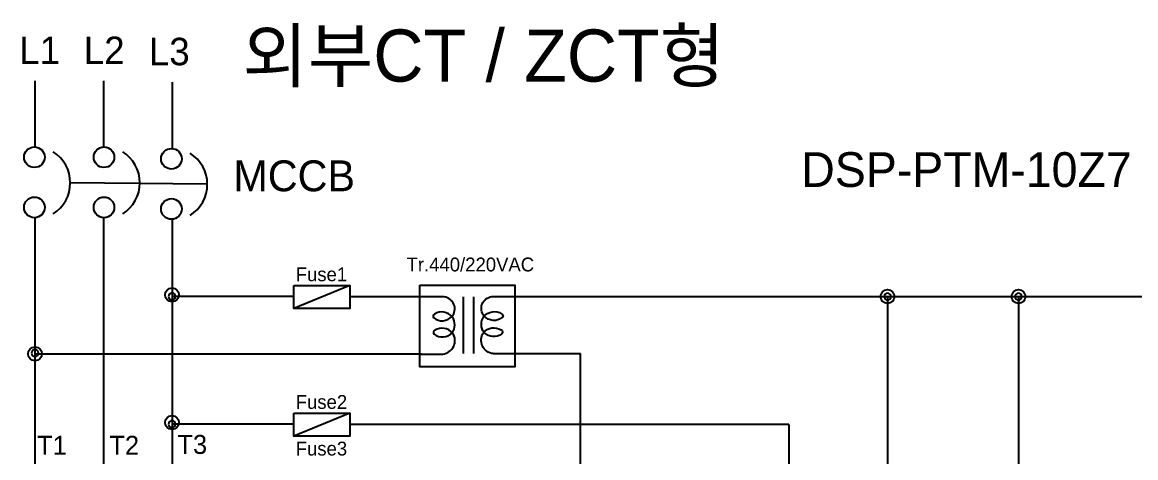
# Model space of a CAD drawing. Header units: millimetres. Extents: x 45 to 885, y 38 to 718.
# Drawn here: x 661.5 to 785.3, y 514 to 562.4 of the extents above; entities that cross this region are included whole.
import ezdxf

# ---------------------------------------------------------------- set-up
doc = ezdxf.new("R2010")
doc.units = ezdxf.units.MM
doc.layers.add('4', color=133, linetype='Continuous')
doc.layers.add('ASHADE', color=7, linetype='Continuous')
doc.styles.add('ghs', font='NGULIM.TTF')

msp = doc.modelspace()

# ---------------------------------------------------------------- linework, layer by layer
at = {"layer": '4', "color": 0, "linetype": 'ByBlock', "lineweight": 25}
for centre in [(678.175, 532.113), (662.952, 525.565), (678.175, 517.923)]:
    msp.add_circle(centre, 0.772, dxfattribs=at)
at = {"layer": '4', "color": 0}
for centre in [(757.693, 531.927), (772.24, 531.927)]:
    msp.add_circle(centre, 0.772, dxfattribs=at)
at = {"layer": 'ASHADE', "color": 0, "linetype": 'ByBlock', "lineweight": 25, "ltscale": 2}
for p, q in [((662.919, 555.92), (662.919, 548.561)), ((670.55, 555.92), (670.55, 548.559)), ((678.175, 555.75), (678.175, 548.389)), ((682.098, 544.406), (666.871, 544.576)), ((662.919, 540.698), (662.919, 501.483)), ((670.55, 540.699), (670.55, 501.473)), ((678.175, 540.529), (678.175, 501.483)), ((697.948, 533.166), (691.724, 530.61)), ((691.724, 531.943), (678.175, 531.943)), ((705.891, 531.888), (697.948, 531.888)), ((708.424, 531.888), (705.701, 531.888)), ((710.525, 531.888), (710.525, 525.586)), ((711.692, 531.888), (711.692, 525.586)), ((713.726, 531.927), (716.282, 531.927)), ((705.891, 525.547), (662.919, 525.547)), ((705.701, 525.547), (708.28, 525.547)), ((713.87, 525.586), (716.282, 525.586)), ((697.948, 518.975), (691.724, 516.419)), ((691.724, 517.753), (678.175, 517.753))]:
    msp.add_line(p, q, dxfattribs=at)
at = {"layer": 'ASHADE', "ltscale": 2}
for p, q in [((716.282, 531.927), (805.453, 531.927)), ((757.693, 531.927), (757.693, 456.448)), ((772.24, 531.927), (772.24, 497.711)), ((715.076, 525.586), (723.568, 525.586)), ((723.568, 434.71), (723.568, 525.586))]:
    msp.add_line(p, q, dxfattribs=at)
at = {"layer": 'ASHADE', "color": 1, "linetype": 'ByBlock', "lineweight": 25, "ltscale": 2}
msp.add_line((746.721, 517.697), (697.948, 517.697), dxfattribs=at)
at = {"layer": 'ASHADE', "color": 1, "ltscale": 2}
msp.add_line((746.721, 517.697), (746.721, 456.448), dxfattribs=at)
at = {"layer": 'ASHADE', "color": 0, "linetype": 'ByBlock', "lineweight": 25}
for points in [[(691.724, 533.166), (697.948, 533.166), (697.948, 530.61), (691.724, 530.61)], [(691.724, 518.975), (697.948, 518.975), (697.948, 516.419), (691.724, 516.419)]]:
    msp.add_lwpolyline(points, close=True, dxfattribs=at)
at = {"layer": 'ASHADE', "color": 0, "linetype": 'ByBlock', "lineweight": 25, "ltscale": 2}
msp.add_lwpolyline([(705.701, 533.21), (716.282, 533.21), (716.282, 524.108), (705.701, 524.108)], close=True, dxfattribs=at)
for points in [[(708.28, 525.547, 0.5644393), (709.365, 527.867, 0.3776145), (707.389, 528.184, 0.5214253), (707.303, 527.75, 0.3768363), (709.3, 527.881, 0.3151835), (709.319, 529.67, 0.3776145), (707.343, 529.988, 0.5214253), (707.257, 529.554, 0.3826417), (709.28, 529.709, 0.6020814), (708.424, 531.888)], [(713.87, 525.586, -0.5644393), (712.785, 527.905, -0.3776145), (714.761, 528.223, -0.5214253), (714.847, 527.789, -0.3768363), (712.851, 527.92, -0.3151835), (712.831, 529.709, -0.3776145), (714.808, 530.026, -0.5214253), (714.893, 529.593, -0.3826417), (712.87, 529.748, -0.6020814), (713.726, 531.927)]]:
    msp.add_lwpolyline(points, format="xyb", dxfattribs=at)
for centre in [(662.881, 547.417), (670.616, 547.417), (678.108, 547.247), (662.881, 541.842), (670.616, 541.842), (678.108, 541.672)]:
    msp.add_circle(centre, 1.144, dxfattribs=at)
for centre, radius, start, end in [((662.796, 544.576), 4.075, 302.22193, 57.77807), ((670.53, 544.576), 4.075, 302.22193, 57.77807), ((678.023, 544.406), 4.075, 302.22193, 57.77807), ((678.175, 531.943), 0.381, 0, 180), ((678.175, 531.943), 0.381, 180, 0), ((662.952, 525.658), 0.381, 0, 180), ((662.952, 525.658), 0.381, 180, 0), ((678.175, 517.753), 0.381, 0, 180), ((678.175, 517.753), 0.381, 180, 0)]:
    msp.add_arc(centre, radius, start, end, dxfattribs=at)
at = {"layer": 'ASHADE', "ltscale": 2}
for centre, start, end in [((757.693, 531.927), 0, 180), ((772.24, 531.927), 0, 180), ((757.693, 531.927), 180, 0), ((772.24, 531.927), 180, 0)]:
    msp.add_arc(centre, 0.381, start, end, dxfattribs=at)

# ---------------------------------------------------------------- texts
at = {"layer": 'ASHADE', "color": 0, "linetype": 'ByBlock', "lineweight": 25, "ltscale": 2, "style": 'ghs'}
for s, height, p in [('외부CT / ZCT형 ', 5.7915, (686.004, 555.822)), ('L1', 3.0512, (661.199, 557.777)), ('L2', 3.0512, (668.369, 557.777)), ('L3', 3.0512, (675.602, 557.641)), ('MCCB', 3.4326, (684.997, 543.634)), ('DSP-PTM-10Z7', 3.861, (748.103, 544.114)), ('Tr.440/220VAC', 1.53783, (704.243, 534.727)), ('Fuse1', 1.5378, (691.922, 533.638)), ('Fuse2', 1.5378, (691.922, 519.448)), ('T1', 2.109, (663.193, 514.345)), ('T2', 2.109, (671.225, 514.345)), ('T3', 2.109, (678.783, 514.442)), ('Fuse3', 1.5378, (691.922, 514.264))]:
    msp.add_text(s, height=height, dxfattribs=at).set_placement(p)

doc.saveas('drawing.dxf')
